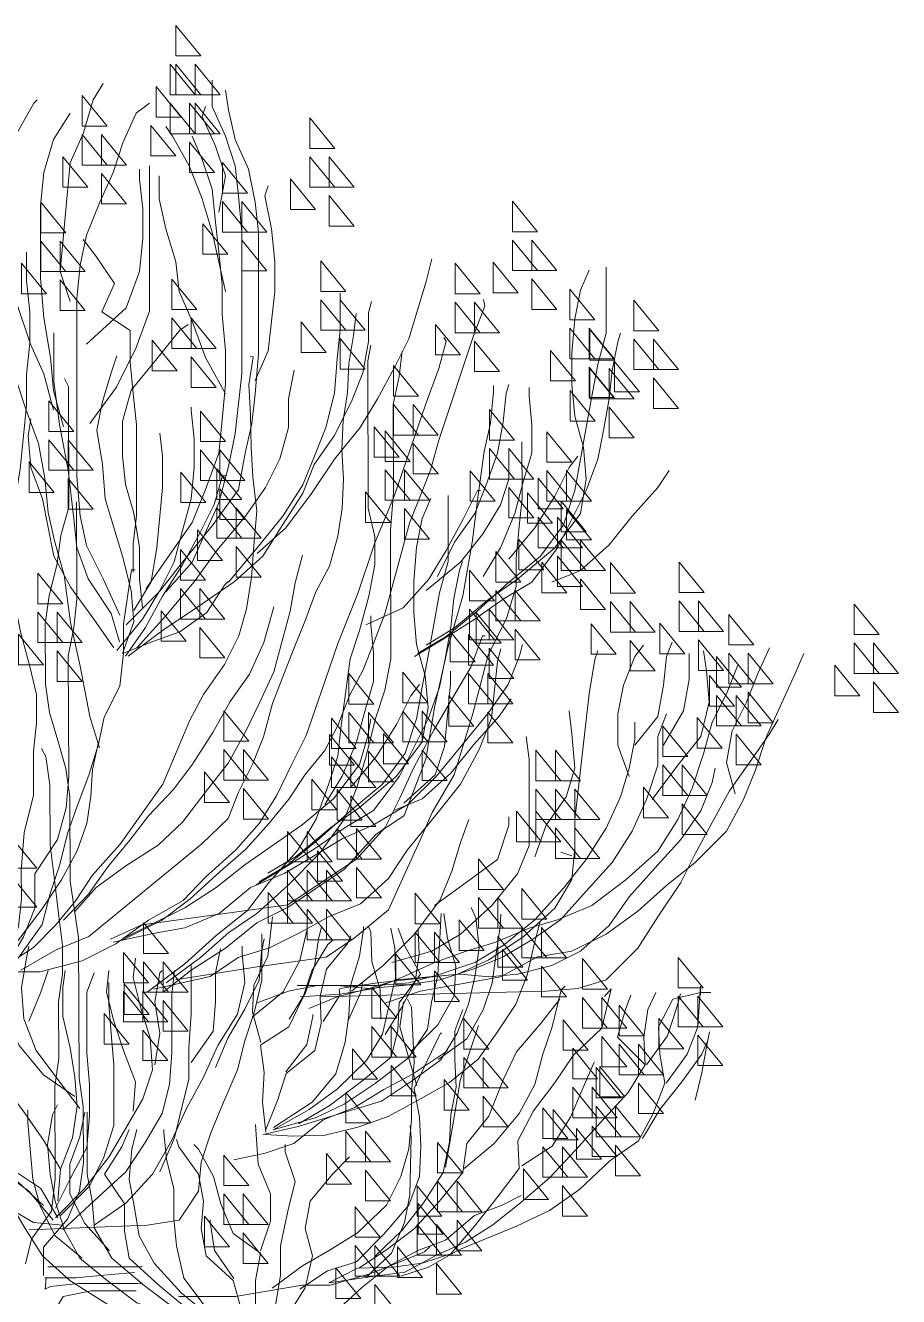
# Model space of a CAD drawing. Header units: metres. Extents: x -1891 to 2366, y 0 to 5314.
# Drawn here: x -68 to 2366, y 1772 to 5314 of the extents above; entities that cross this region are included whole.
import ezdxf

# ---------------------------------------------------------------- set-up
doc = ezdxf.new("R2010")
doc.units = ezdxf.units.M
doc.layers.add('G-IMPT', color=8, linetype='Continuous', lineweight=13)

# ---------------------------------------------------------------- blocks, each defined once
blk = doc.blocks.new('91 boom01_2D - boom1_dwg_boom 3-5053505-00_0 Basismaterialen')
at = {"layer": 'G-IMPT'}
for p, q in [((-1488.5, 3010.5), (-1519.1, 3000.3)), ((-51.3, 1791.6), (-54.2, 1823.6))]:
    blk.add_line(p, q, dxfattribs=at)
at = {"layer": 'G-IMPT', "flags": 128}
for points in [[(-415.3, 5313.9), (-415.3, 5228.7), (-485, 5228.7)], [(-469.5, 5120.4), (-539.1, 5120.4), (-469.5, 5205.5)], [(-415.3, 5120.4), (-485, 5120.4), (-415.3, 5205.5)], [(-399.8, 5205.5), (-399.8, 5120.4), (-469.5, 5120.4)], [(-361.1, 5058.5), (-430.8, 5058.5), (-361.1, 5143.6)], [(-154.4, 5118.2), (-154.4, 5033.1), (-224.1, 5033.1)], [(-469.5, 5097.2), (-469.5, 5012.1), (-539.1, 5012.1)], [(-454, 5012.1), (-523.7, 5012.1), (-454, 5097.2)], [(-399.8, 5012.1), (-469.5, 5012.1), (-399.8, 5097.2)], [(-789.1, 5056.3), (-789.1, 4971.2), (-858.8, 4971.2)], [(-345.6, 4950.2), (-415.3, 4950.2), (-345.6, 5035.3)], [(-208.6, 4924.8), (-278.3, 4924.8), (-208.6, 5009.9)], [(-154.4, 4924.8), (-224.1, 4924.8), (-154.4, 5009.9)], [(-454, 4988.9), (-454, 4903.8), (-523.7, 4903.8)], [(-843.3, 4862.9), (-913, 4862.9), (-843.3, 4948)], [(-789.1, 4862.9), (-858.8, 4862.9), (-789.1, 4948)], [(-545.3, 4931.6), (-545.3, 4846.5), (-615, 4846.5)], [(-100.3, 4862.9), (-169.9, 4862.9), (-100.3, 4948)], [(-208.6, 4901.6), (-208.6, 4816.5), (-278.3, 4816.5)], [(-735, 4801), (-804.6, 4801), (-735, 4886.1)], [(-1354.2, 4824.2), (-1354.2, 4739.1), (-1423.9, 4739.1)], [(-843.3, 4839.7), (-843.3, 4754.6), (-913, 4754.6)], [(-599.5, 4738.2), (-669.1, 4738.2), (-599.5, 4823.3)], [(-545.3, 4738.2), (-615, 4738.2), (-545.3, 4823.3)], [(-39, 4821.2), (-39, 4736.1), (-108.7, 4736.1)], [(-491.1, 4676.3), (-560.8, 4676.3), (-491.1, 4761.4)], [(-1408.4, 4630.8), (-1478, 4630.8), (-1408.4, 4715.9)], [(-1354.2, 4630.8), (-1423.9, 4630.8), (-1354.2, 4715.9)], [(-599.5, 4715), (-599.5, 4629.9), (-669.1, 4629.9)], [(-93.2, 4627.8), (-162.8, 4627.8), (-93.2, 4712.9)], [(-39, 4627.8), (-108.7, 4627.8), (-39, 4712.9)], [(-1300, 4568.9), (-1369.7, 4568.9), (-1300, 4654)], [(-1193.9, 4651.1), (-1193.9, 4565.9), (-1263.6, 4565.9)], [(-819.4, 4657.8), (-819.4, 4572.7), (-889.1, 4572.7)], [(15.2, 4565.9), (-54.5, 4565.9), (15.2, 4651)], [(-1408.4, 4607.6), (-1408.4, 4522.4), (-1478, 4522.4)], [(-404.1, 4606.9), (-404.1, 4521.8), (-473.8, 4521.8)], [(-1513.8, 4578.6), (-1513.8, 4493.4), (-1583.4, 4493.4)], [(-93.2, 4604.6), (-93.2, 4519.5), (-162.8, 4519.5)], [(-1692.8, 4548), (-1692.8, 4462.9), (-1762.4, 4462.9)], [(-1248.1, 4457.6), (-1317.8, 4457.6), (-1248.1, 4542.7)], [(-1193.9, 4457.6), (-1263.6, 4457.6), (-1193.9, 4542.7)], [(-873.6, 4464.4), (-943.3, 4464.4), (-873.6, 4549.5)], [(-819.4, 4464.4), (-889.1, 4464.4), (-819.4, 4549.5)], [(-458.3, 4413.5), (-527.9, 4413.5), (-458.3, 4498.6)], [(-404.1, 4413.5), (-473.8, 4413.5), (-404.1, 4498.6)], [(-1569.4, 4466.4), (-1569.4, 4381.3), (-1639, 4381.3)], [(-1568, 4385.1), (-1637.6, 4385.1), (-1568, 4470.2)], [(-1513.8, 4385.1), (-1583.4, 4385.1), (-1513.8, 4470.2)], [(-1139.8, 4395.7), (-1209.4, 4395.7), (-1139.8, 4480.8)], [(-765.2, 4402.5), (-834.9, 4402.5), (-765.2, 4487.6)], [(-1747, 4354.6), (-1816.6, 4354.6), (-1747, 4439.7)], [(-1692.8, 4354.6), (-1762.4, 4354.6), (-1692.8, 4439.7)], [(-1248.1, 4434.4), (-1248.1, 4349.3), (-1317.8, 4349.3)], [(-873.6, 4441.2), (-873.6, 4356.1), (-943.3, 4356.1)], [(-349.9, 4351.6), (-419.6, 4351.6), (-349.9, 4436.7)], [(-1459.6, 4323.2), (-1529.3, 4323.2), (-1459.6, 4408.3)], [(-1638.6, 4292.7), (-1708.3, 4292.7), (-1638.6, 4377.8)], [(-1623.6, 4273), (-1693.2, 4273), (-1623.6, 4358.1)], [(-1569.4, 4273), (-1639, 4273), (-1569.4, 4358.1)], [(-1568, 4361.9), (-1568, 4276.8), (-1637.6, 4276.8)], [(-1022.7, 4366), (-1022.7, 4280.8), (-1092.4, 4280.8)], [(-458.3, 4390.3), (-458.3, 4305.2), (-527.9, 4305.2)], [(-1747, 4331.4), (-1747, 4246.3), (-1816.6, 4246.3)], [(-1515.2, 4211.1), (-1584.9, 4211.1), (-1515.2, 4296.2)], [(-1076.9, 4172.5), (-1146.5, 4172.5), (-1076.9, 4257.6)], [(-1022.7, 4172.5), (-1092.4, 4172.5), (-1022.7, 4257.6)], [(-61, 4267.7), (-61, 4182.6), (-130.7, 4182.6)], [(-1623.6, 4249.8), (-1623.6, 4164.7), (-1693.2, 4164.7)], [(-1290.1, 4243.2), (-1290.1, 4158.1), (-1359.8, 4158.1)], [(-483.9, 4239.3), (-483.9, 4154.2), (-553.5, 4154.2)], [(-1450.2, 4181.8), (-1450.2, 4096.7), (-1519.9, 4096.7)], [(-998.7, 4184.2), (-998.7, 4099.1), (-1068.4, 4099.1)], [(-968.5, 4110.6), (-1038.2, 4110.6), (-968.5, 4195.7)], [(-1076.9, 4149.3), (-1076.9, 4064.2), (-1146.5, 4064.2)], [(-115.2, 4074.3), (-184.9, 4074.3), (-115.2, 4159.4)], [(-61, 4074.3), (-130.7, 4074.3), (-61, 4159.4)], [(-1290.1, 4049.7), (-1359.8, 4049.7), (-1290.1, 4134.9)], [(-538, 4045.9), (-607.7, 4045.9), (-538, 4131)], [(-483.9, 4045.9), (-553.5, 4045.9), (-483.9, 4131)], [(-1504.4, 3988.4), (-1574, 3988.4), (-1504.4, 4073.5)], [(-1450.2, 3988.4), (-1519.9, 3988.4), (-1450.2, 4073.5)], [(-1052.9, 3990.8), (-1122.6, 3990.8), (-1052.9, 4075.9)], [(-998.7, 3990.8), (-1068.4, 3990.8), (-998.7, 4075.9)], [(-529.7, 4078.3), (-529.7, 3993.2), (-599.3, 3993.2)], [(-6.8, 4012.4), (-76.5, 4012.4), (-6.8, 4097.5)], [(-1425.8, 4051.8), (-1425.8, 3966.7), (-1495.4, 3966.7)], [(-1236, 3987.9), (-1305.6, 3987.9), (-1236, 4073)], [(-429.7, 3984), (-499.3, 3984), (-429.7, 4069.1)], [(-115.2, 4051), (-115.2, 3965.9), (-184.9, 3965.9)], [(-1396, 3926.5), (-1465.7, 3926.5), (-1396, 4011.6)], [(-1344.3, 4026.5), (-1344.3, 3941.4), (-1414, 3941.4)], [(-944.6, 3928.9), (-1014.2, 3928.9), (-944.6, 4014)], [(-538, 4022.6), (-538, 3937.5), (-607.7, 3937.5)], [(-1489.6, 3988), (-1489.6, 3902.9), (-1559.3, 3902.9)], [(-1052.9, 3967.5), (-1052.9, 3882.4), (-1122.6, 3882.4)], [(-583.9, 3884.8), (-653.5, 3884.8), (-583.9, 3969.9)], [(-529.7, 3884.8), (-599.3, 3884.8), (-529.7, 3969.9)], [(-1504.4, 3965.2), (-1504.4, 3880.1), (-1574, 3880.1)], [(-1479.9, 3858.4), (-1549.6, 3858.4), (-1479.9, 3943.5)], [(-1425.8, 3858.4), (-1495.4, 3858.4), (-1425.8, 3943.5)], [(-475.5, 3822.9), (-545.2, 3822.9), (-475.5, 3908)], [(-1543.8, 3794.6), (-1613.4, 3794.6), (-1543.8, 3879.7)], [(-1489.6, 3794.6), (-1559.3, 3794.6), (-1489.6, 3879.7)], [(-1371.6, 3796.5), (-1441.2, 3796.5), (-1371.6, 3881.6)], [(-583.9, 3861.6), (-583.9, 3776.5), (-653.5, 3776.5)], [(-1479.9, 3835.2), (-1479.9, 3750.1), (-1549.6, 3750.1)], [(-1307.3, 3848), (-1307.3, 3762.8), (-1376.9, 3762.8)], [(-428.5, 3853.1), (-428.5, 3768), (-498.2, 3768)], [(-1818.6, 3818.3), (-1818.6, 3733.2), (-1888.3, 3733.2)], [(-1627.5, 3816.8), (-1627.5, 3731.7), (-1697.2, 3731.7)], [(-1435.4, 3732.7), (-1505.1, 3732.7), (-1435.4, 3817.8)], [(-1234.4, 3795.5), (-1234.4, 3710.4), (-1304, 3710.4)], [(-1543.8, 3771.4), (-1543.8, 3686.3), (-1613.4, 3686.3)], [(-30.6, 3787.4), (-30.6, 3702.3), (-100.3, 3702.3)], [(-1361.4, 3654.5), (-1431.1, 3654.5), (-1361.4, 3739.6)], [(-1307.3, 3654.5), (-1376.9, 3654.5), (-1307.3, 3739.6)], [(-482.7, 3659.7), (-552.4, 3659.7), (-482.7, 3744.8)], [(-428.5, 3659.7), (-498.2, 3659.7), (-428.5, 3744.8)], [(-2306.6, 3701.3), (-2306.6, 3616.2), (-2376.3, 3616.2)], [(-1872.8, 3624.9), (-1942.5, 3624.9), (-1872.8, 3710)], [(-1818.6, 3624.9), (-1888.3, 3624.9), (-1818.6, 3710)], [(-1681.7, 3623.4), (-1751.4, 3623.4), (-1681.7, 3708.5)], [(-1627.5, 3623.4), (-1697.2, 3623.4), (-1627.5, 3708.5)], [(-1288.6, 3602.1), (-1358.2, 3602.1), (-1288.6, 3687.2)], [(-1234.4, 3602.1), (-1304, 3602.1), (-1234.4, 3687.2)], [(-1957.3, 3672.5), (-1957.3, 3587.4), (-2027, 3587.4)], [(-1253.1, 3592.6), (-1322.7, 3592.6), (-1253.1, 3677.7)], [(-374.3, 3597.8), (-444, 3597.8), (-374.3, 3682.9)], [(-84.8, 3594), (-154.4, 3594), (-84.8, 3679.1)], [(-30.6, 3594), (-100.3, 3594), (-30.6, 3679.1)], [(-1764.4, 3563), (-1834.1, 3563), (-1764.4, 3648.1)], [(-1573.3, 3561.5), (-1643, 3561.5), (-1573.3, 3646.6)], [(-1361.4, 3631.3), (-1361.4, 3546.2), (-1431.1, 3546.2)], [(-1231, 3616.6), (-1231, 3531.5), (-1300.7, 3531.5)], [(-1180.2, 3540.2), (-1249.9, 3540.2), (-1180.2, 3625.3)], [(-482.7, 3636.5), (-482.7, 3551.4), (-552.4, 3551.4)], [(23.6, 3532.1), (-46.1, 3532.1), (23.6, 3617.2)], [(-2360.8, 3507.8), (-2430.5, 3507.8), (-2360.8, 3593)], [(-2306.6, 3507.8), (-2376.3, 3507.8), (-2306.6, 3593)], [(-1872.8, 3601.7), (-1872.8, 3516.6), (-1942.5, 3516.6)], [(-1681.7, 3600.1), (-1681.7, 3515), (-1751.4, 3515)], [(-1288.6, 3578.9), (-1288.6, 3493.8), (-1358.2, 3493.8)], [(-2011.5, 3479.1), (-2081.2, 3479.1), (-2011.5, 3564.2)], [(-1957.3, 3479.1), (-2027, 3479.1), (-1957.3, 3564.2)], [(-1923.2, 3555.2), (-1923.2, 3470.1), (-1992.8, 3470.1)], [(-84.8, 3570.8), (-84.8, 3485.6), (-154.4, 3485.6)], [(-2252.4, 3445.9), (-2322.1, 3445.9), (-2252.4, 3531.1)], [(-1285.2, 3423.2), (-1354.9, 3423.2), (-1285.2, 3508.3)], [(-1231, 3423.2), (-1300.7, 3423.2), (-1231, 3508.3)], [(-1048.4, 3511.3), (-1048.4, 3426.2), (-1118.1, 3426.2)], [(-898.2, 3508.1), (-898.2, 3422.9), (-967.8, 3422.9)], [(-2360.8, 3484.6), (-2360.8, 3399.5), (-2430.5, 3399.5)], [(-1903.1, 3417.2), (-1972.8, 3417.2), (-1903.1, 3502.3)], [(-2011.5, 3455.8), (-2011.5, 3370.7), (-2081.2, 3370.7)], [(-1977.4, 3361.7), (-2047, 3361.7), (-1977.4, 3446.9)], [(-1923.2, 3361.7), (-1992.8, 3361.7), (-1923.2, 3446.9)], [(-1176.8, 3361.3), (-1246.5, 3361.3), (-1176.8, 3446.4)], [(-1102.6, 3317.9), (-1172.3, 3317.9), (-1102.6, 3403)], [(-1048.4, 3317.9), (-1118.1, 3317.9), (-1048.4, 3403)], [(-549.7, 3404.2), (-549.7, 3319), (-619.4, 3319)], [(-1869, 3299.8), (-1938.7, 3299.8), (-1869, 3385)], [(-1285.2, 3400), (-1285.2, 3314.9), (-1354.9, 3314.9)], [(-952.4, 3314.6), (-1022, 3314.6), (-952.4, 3399.7)], [(-898.2, 3314.6), (-967.8, 3314.6), (-898.2, 3399.7)], [(-849, 3383.7), (-849, 3298.6), (-918.6, 3298.6)], [(-1977.4, 3338.5), (-1977.4, 3253.4), (-2047, 3253.4)], [(-1773.3, 3361.5), (-1773.3, 3276.4), (-1842.9, 3276.4)], [(-994.2, 3256), (-1063.9, 3256), (-994.2, 3341.1)], [(-844, 3252.7), (-913.7, 3252.7), (-844, 3337.8)], [(-1473.6, 3294.3), (-1473.6, 3209.2), (-1543.3, 3209.2)], [(-1419.5, 3294.3), (-1419.5, 3209.2), (-1489.1, 3209.2)], [(-1102.6, 3294.7), (-1102.6, 3209.6), (-1172.3, 3209.6)], [(-603.9, 3210.7), (-673.6, 3210.7), (-603.9, 3295.8)], [(-549.7, 3210.7), (-619.4, 3210.7), (-549.7, 3295.8)], [(-952.4, 3291.4), (-952.4, 3206.3), (-1022, 3206.3)], [(-849, 3190.3), (-918.6, 3190.3), (-849, 3275.4)], [(-1827.4, 3168), (-1897.1, 3168), (-1827.4, 3253.2)], [(-1773.3, 3168), (-1842.9, 3168), (-1773.3, 3253.2)], [(-495.5, 3148.8), (-565.2, 3148.8), (-495.5, 3233.9)], [(-1719.1, 3106.1), (-1788.7, 3106.1), (-1719.1, 3191.3)], [(-794.8, 3128.4), (-864.4, 3128.4), (-794.8, 3213.5)], [(-1527.8, 3100.9), (-1597.5, 3100.9), (-1527.8, 3186)], [(-1473.6, 3100.9), (-1473.6, 3186), (-1543.3, 3100.9), (-1473.6, 3100.9), (-1543.3, 3100.9), (-1473.6, 3186)], [(-1419.5, 3100.9), (-1489.1, 3100.9), (-1419.5, 3186)], [(-903.1, 3167.1), (-903.1, 3082), (-972.8, 3082)], [(-864.9, 3184.4), (-864.9, 3099.3), (-934.6, 3099.3)], [(-603.9, 3187.5), (-603.9, 3102.4), (-673.6, 3102.4)], [(-1827.4, 3144.8), (-1827.4, 3059.7), (-1897.1, 3059.7)], [(-1419.5, 3039), (-1489.1, 3039), (-1419.5, 3124.1)], [(-1365.3, 3039), (-1434.9, 3039), (-1365.3, 3124.1)], [(-1527.8, 3077.7), (-1527.8, 2992.6), (-1597.5, 2992.6)], [(-1473.6, 3077.7), (-1473.6, 2992.6), (-1543.3, 2992.6)], [(-919.1, 2991), (-988.8, 2991), (-919.1, 3076.1)], [(-864.9, 2991), (-934.6, 2991), (-864.9, 3076.1)], [(-781.4, 3067.8), (-781.4, 2982.7), (-851.1, 2982.7)], [(-727.2, 3067.8), (-727.2, 2982.7), (-796.9, 2982.7)], [(41.6, 2965.2), (-28.1, 2965.2), (41.6, 3050.3)], [(-810.7, 2929.1), (-880.4, 2929.1), (-810.7, 3014.2)], [(-1259.4, 2991.6), (-1259.4, 2906.5), (-1329.1, 2906.5)], [(-919.1, 2967.8), (-919.1, 2882.6), (-988.8, 2882.6)], [(-835.6, 2874.4), (-905.3, 2874.4), (-835.6, 2959.5)], [(-781.4, 2874.4), (-851.1, 2874.4), (-781.4, 2959.5), (-781.4, 2874.4), (-851.1, 2874.4), (-781.4, 2959.5)], [(-727.2, 2874.4), (-796.9, 2874.4), (-727.2, 2959.5)], [(41.6, 2942), (41.6, 2856.9), (-28.1, 2856.9)], [(-1380.4, 2908.6), (-1380.4, 2823.5), (-1450.1, 2823.5)], [(-1313.6, 2798.2), (-1383.3, 2798.2), (-1313.6, 2883.3)], [(-1259.4, 2798.2), (-1329.1, 2798.2), (-1259.4, 2883.3)], [(-1082.7, 2895.7), (-1082.7, 2810.5), (-1152.4, 2810.5)], [(-727.2, 2812.5), (-796.9, 2812.5), (-727.2, 2897.6)], [(-673, 2812.5), (-742.7, 2812.5), (-673, 2897.6)], [(-835.6, 2851.2), (-835.6, 2766.1), (-905.3, 2766.1)], [(-781.4, 2851.2), (-781.4, 2766.1), (-851.1, 2766.1)], [(-1434.6, 2715.2), (-1504.3, 2715.2), (-1434.6, 2800.3)], [(-1380.4, 2715.2), (-1450.1, 2715.2), (-1380.4, 2800.3)], [(-1205.3, 2736.3), (-1274.9, 2736.3), (-1205.3, 2821.4)], [(-325.6, 2813.1), (-325.6, 2727.9), (-395.2, 2727.9)], [(-1313.6, 2774.9), (-1313.6, 2689.8), (-1383.3, 2689.8)], [(-1136.9, 2702.2), (-1206.6, 2702.2), (-1136.9, 2787.3)], [(-1082.7, 2702.2), (-1152.4, 2702.2), (-1082.7, 2787.3)], [(-1326.2, 2653.3), (-1395.9, 2653.3), (-1326.2, 2738.4)], [(-269.7, 2730.9), (-269.7, 2645.8), (-339.4, 2645.8)], [(-1816.3, 2717), (-1816.3, 2631.9), (-1886, 2631.9)], [(-1549.1, 2713.4), (-1549.1, 2628.3), (-1618.8, 2628.3)], [(-1028.5, 2640.3), (-1098.2, 2640.3), (-1028.5, 2725.4)], [(-325.6, 2619.6), (-395.2, 2619.6), (-325.6, 2704.7)], [(-1434.6, 2692), (-1434.6, 2606.9), (-1504.3, 2606.9)], [(-1136.9, 2679), (-1136.9, 2593.9), (-1206.6, 2593.9)], [(-962, 2632.6), (-962, 2547.5), (-1031.7, 2547.5)], [(-323.9, 2537.4), (-393.6, 2537.4), (-323.9, 2622.5)], [(-271.4, 2557.7), (-341, 2557.7), (-271.4, 2642.8)], [(-269.7, 2537.4), (-339.4, 2537.4), (-269.7, 2622.5)], [(-1870.5, 2523.6), (-1940.2, 2523.6), (-1870.5, 2608.7)], [(-1816.3, 2523.6), (-1886, 2523.6), (-1816.3, 2608.7)], [(-1603.3, 2519.9), (-1673, 2519.9), (-1603.3, 2605)], [(-1549.1, 2519.9), (-1618.8, 2519.9), (-1549.1, 2605)], [(-379.7, 2596.4), (-379.7, 2511.3), (-449.4, 2511.3)], [(-1651.5, 2583.3), (-1651.5, 2498.2), (-1721.2, 2498.2)], [(-215.6, 2475.5), (-285.2, 2475.5), (-215.6, 2560.6)], [(-1762.2, 2461.7), (-1831.8, 2461.7), (-1762.2, 2546.8)], [(-1494.9, 2458), (-1564.6, 2458), (-1494.9, 2543.1)], [(-1218.1, 2546.4), (-1218.1, 2461.3), (-1287.8, 2461.3)], [(-1016.2, 2439.2), (-1085.9, 2439.2), (-1016.2, 2524.3)], [(-962, 2439.2), (-1031.7, 2439.2), (-962, 2524.3)], [(-1870.5, 2500.4), (-1870.5, 2415.3), (-1940.2, 2415.3)], [(-1603.3, 2496.7), (-1603.3, 2411.6), (-1673, 2411.6)], [(-323.9, 2514.2), (-323.9, 2429.1), (-393.6, 2429.1)], [(-1705.7, 2389.9), (-1775.3, 2389.9), (-1705.7, 2475)], [(-1651.5, 2389.9), (-1721.2, 2389.9), (-1651.5, 2475)], [(-1521.9, 2463.5), (-1521.9, 2378.3), (-1591.5, 2378.3)], [(-907.9, 2377.3), (-977.5, 2377.3), (-907.9, 2462.4)], [(-1597.3, 2328), (-1667, 2328), (-1597.3, 2413.1)], [(-1587.1, 2410.2), (-1587.1, 2325.1), (-1656.8, 2325.1)], [(-1272.3, 2353), (-1341.9, 2353), (-1272.3, 2438.1)], [(-1218.1, 2353), (-1287.8, 2353), (-1218.1, 2438.1)], [(-1016.2, 2416), (-1016.2, 2330.9), (-1085.9, 2330.9)], [(-1163.9, 2291.1), (-1233.6, 2291.1), (-1163.9, 2376.2)], [(-1705.7, 2366.7), (-1705.7, 2281.6), (-1775.3, 2281.6)], [(-1576, 2270), (-1645.7, 2270), (-1576, 2355.1)], [(-1521.9, 2270), (-1591.5, 2270), (-1521.9, 2355.1)], [(-889.8, 2340.5), (-889.8, 2255.4), (-959.4, 2255.4)], [(-1272.3, 2329.8), (-1272.3, 2244.7), (-1341.9, 2244.7)], [(-1641.3, 2216.8), (-1710.9, 2216.8), (-1641.3, 2301.9)], [(-1587.1, 2216.8), (-1656.8, 2216.8), (-1587.1, 2301.9)], [(-1467.7, 2208.1), (-1537.3, 2208.1), (-1467.7, 2293.2)], [(-1438.9, 2297.6), (-1438.9, 2212.5), (-1508.6, 2212.5)], [(-1576, 2246.8), (-1576, 2161.7), (-1645.7, 2161.7)], [(-1532.9, 2154.9), (-1602.6, 2154.9), (-1532.9, 2240)], [(-944, 2147.1), (-1013.6, 2147.1), (-944, 2232.2)], [(-889.8, 2147.1), (-959.4, 2147.1), (-889.8, 2232.2)], [(-1145.2, 2201.3), (-1145.2, 2116.1), (-1214.9, 2116.1)], [(-1641.3, 2193.6), (-1641.3, 2108.5), (-1710.9, 2108.5)], [(-1493.1, 2104.2), (-1562.8, 2104.2), (-1493.1, 2189.3)], [(-1438.9, 2104.2), (-1508.6, 2104.2), (-1438.9, 2189.3)], [(-835.6, 2085.2), (-905.3, 2085.2), (-835.6, 2170.3)], [(-549.4, 2166), (-549.4, 2080.9), (-619.1, 2080.9)], [(-1384.8, 2042.3), (-1454.4, 2042.3), (-1384.8, 2127.4)], [(-1199.4, 2007.8), (-1269, 2007.8), (-1199.4, 2092.9)], [(-1145.2, 2007.8), (-1214.9, 2007.8), (-1145.2, 2092.9)], [(-944, 2123.9), (-944, 2038.8), (-1013.6, 2038.8)], [(-1493.1, 2081), (-1493.1, 1995.9), (-1562.8, 1995.9)], [(-1087.9, 2080.4), (-1087.9, 1995.3), (-1157.5, 1995.3)], [(-603.6, 1972.6), (-673.3, 1972.6), (-603.6, 2057.7)], [(-549.4, 1972.6), (-619.1, 1972.6), (-549.4, 2057.7)], [(-1091, 1945.9), (-1160.7, 1945.9), (-1091, 2031)], [(-915.8, 2021.9), (-915.8, 1936.8), (-985.5, 1936.8)], [(-1199.4, 1984.6), (-1199.4, 1899.5), (-1269, 1899.5)], [(-495.2, 1910.7), (-564.9, 1910.7), (-495.2, 1995.8)], [(-1142.1, 1887), (-1211.7, 1887), (-1142.1, 1972.1)], [(-1087.9, 1887), (-1157.5, 1887), (-1087.9, 1972.1)], [(-603.6, 1949.4), (-603.6, 1864.3), (-673.3, 1864.3)], [(-970, 1828.5), (-1039.7, 1828.5), (-970, 1913.6)], [(-915.8, 1828.5), (-985.5, 1828.5), (-915.8, 1913.6)], [(-1033.7, 1825.1), (-1103.4, 1825.1), (-1033.7, 1910.2)], [(-1142.1, 1863.8), (-1142.1, 1778.7), (-1211.7, 1778.7)], [(-861.6, 1766.6), (-931.3, 1766.6), (-861.6, 1851.7)], [(-970, 1805.3), (-970, 1720.2), (-1039.7, 1720.2)]]:
    blk.add_lwpolyline(points, close=True, dxfattribs=at)
for points in [[(-387.8, 3735.3), (-461.4, 3818.2), (-498.2, 3901), (-535, 3983.8), (-562.7, 4085), (-581.1, 4177), (-599.5, 4342.6), (-599.5, 4738.2), (-590.3, 4839.4), (-581.1, 4922.2), (-553.5, 5005), (-516.6, 5087.8), (-516.6, 5161.4)], [(-120.8, 4545), (-93.2, 4627.8), (-102.4, 4729), (-111.6, 4830.2), (-120.8, 4931.4), (-157.6, 5014.2), (-185.2, 5106.2), (-212.8, 5152.2)], [(-277.3, 3643.3), (-369.3, 3735.3), (-433.8, 3818.2), (-516.6, 3919.4), (-590.3, 4020.6), (-608.7, 4121.8), (-627.1, 4204.6), (-636.3, 4287.4), (-645.5, 4397.8), (-645.5, 4738.2), (-636.3, 4821), (-617.9, 4913), (-581.1, 4995.8), (-562.7, 5078.6), (-553.5, 5133.8)], [(-74.8, 4241.4), (-47.1, 4342.6), (-10.3, 4425.4), (26.5, 4535.8), (54.1, 4637), (63.3, 4738.2), (63.3, 4922.2), (26.5, 5014.2), (-19.5, 5097), (-28.7, 5106.2)], [(-535, 4793.4), (-553.5, 4894.6), (-525.8, 4977.4), (-489, 5060.2), (-498.2, 5087.8)], [(-258.9, 3670.9), (-212.8, 3772.1), (-166.8, 3864.2), (-148.4, 3947), (-139.2, 4057.4), (-139.2, 4554.2), (-148.4, 4646.2), (-166.8, 4729), (-203.6, 4821), (-240.5, 4903.8), (-268.1, 4986.6), (-304.9, 5069.4), (-341.7, 5097)], [(-102.4, 4195.4), (-74.8, 4296.6), (-65.6, 4388.6), (-47.1, 4499), (-37.9, 4609.4), (-37.9, 4811.8), (-47.1, 4903.8), (-74.8, 4995.8), (-120.8, 5069.4)], [(-553.5, 4572.6), (-516.6, 4738.2), (-489, 4830.2), (-452.2, 4922.2), (-406.2, 5005), (-387.8, 5032.6)], [(-332.5, 3744.5), (-397, 3836.6), (-461.4, 3928.6), (-498.2, 4020.6), (-535, 4121.8), (-544.3, 4213.8), (-553.5, 4315), (-553.5, 4407), (-544.3, 4508.2), (-544.3, 4591), (-535, 4683), (-525.8, 4765.8), (-516.6, 4857.8), (-489, 4940.6), (-461.4, 5005)], [(-553.5, 4287.4), (-498.2, 4388.6), (-461.4, 4489.8), (-424.6, 4572.6), (-415.4, 4655.4), (-387.8, 4747.4), (-369.3, 4830.2), (-369.3, 4894.6)], [(-176, 4204.6), (-249.7, 4305.8), (-304.9, 4416.2), (-341.7, 4517.4), (-341.7, 4922.2)], [(-166.8, 4425.4), (-277.3, 4526.6), (-314.1, 4627.8), (-323.3, 4719.8), (-323.3, 4802.6), (-314.1, 4885.4), (-314.1, 4913)], [(-636.3, 4324.2), (-673.1, 4407), (-682.3, 4489.8), (-691.5, 4572.6), (-691.5, 4655.4), (-682.3, 4747.4), (-663.9, 4839.4), (-673.1, 4867)], [(-296.8, 3790), (-296.8, 3868.7), (-305.5, 3947.4), (-305.5, 4200.9), (-296.8, 4288.4), (-288, 4375.8), (-288, 4463.3), (-209.3, 4515.7), (-244.3, 4594.4), (-191.8, 4673.1), (-156.8, 4716.9)], [(53.2, 3877.4), (35.7, 3973.6), (18.2, 4078.5), (0.7, 4253.4), (0.7, 4340.9), (-8, 4428.3), (-8, 4515.7), (0.7, 4603.2), (0.7, 4681.9)], [(-642.2, 3842.4), (-722, 3914.2), (-793.8, 4009.9), (-857.7, 4105.6), (-929.5, 4193.3), (-977.3, 4273), (-1025.2, 4360.7), (-1065.1, 4440.5), (-1089, 4520.2), (-1113, 4599.9), (-1128.9, 4663.7)], [(-1089, 3563.4), (-1168.8, 3611.2), (-1256.6, 3683), (-1344.3, 3762.7), (-1432.1, 3834.5), (-1495.9, 3922.2), (-1527.8, 4017.9), (-1543.8, 4105.6), (-1559.7, 4193.3), (-1575.7, 4281), (-1591.6, 4368.7), (-1615.6, 4456.4), (-1615.6, 4639.8)], [(-1113, 3587.3), (-1192.7, 3635.1), (-1288.5, 3714.9), (-1368.3, 3770.7), (-1472, 3858.4), (-1543.8, 3954.1), (-1559.7, 4049.7), (-1551.8, 4137.5), (-1527.8, 4225.2), (-1519.8, 4312.9), (-1519.8, 4400.6), (-1527.8, 4496.3), (-1543.8, 4576), (-1567.7, 4631.8)], [(-202.2, 3301), (-175.6, 3388.4), (-148.9, 3528.2), (-122.1, 3650.5), (-104.2, 3781.6), (-77.5, 3877.7), (-59.8, 3956.3), (-50.6, 4052.5), (-32.8, 4148.6), (2.6, 4244.6), (29.1, 4323.2), (46.9, 4401.9), (55.9, 4480.5), (56.3, 4568), (65.2, 4611.7)], [(-269.9, 2766.7), (-375.1, 2819.6), (-454.9, 2879.4), (-539.3, 2956), (-610.6, 3018.2), (-675.8, 3091), (-730.3, 3157.7), (-776.3, 3226.7), (-830.8, 3293.5), (-868.4, 3364.8), (-899.9, 3446.8), (-937.4, 3518.2), (-966.6, 3591.8), (-998.1, 3673.8), (-1067.1, 3926.9), (-1125.4, 4074.2), (-1148.4, 4158.5), (-1248.1, 4457.6), (-1277.3, 4531.2), (-1273.4, 4550.4)], [(-282.7, 3556), (-378.5, 3627.7), (-474.2, 3691.5), (-577.9, 3763.3), (-657.7, 3835), (-713.5, 3922.8), (-769.4, 4010.5), (-801.3, 4090.2), (-857.2, 4169.9), (-905, 4265.6), (-936.9, 4345.4), (-952.9, 4433.1), (-952.9, 4512.8), (-960.9, 4544.7)], [(-562.5, 3762.7), (-642.2, 3858.4), (-714, 3946.1), (-769.9, 4033.8), (-801.8, 4113.5), (-833.7, 4193.3), (-857.7, 4289), (-865.6, 4384.6), (-873.6, 4464.4), (-873.6, 4568)], [(16.3, 2681.6), (-80.4, 2736.8), (-172.5, 2775.1), (-487.8, 3033.5), (-561.5, 3104.1), (-590.6, 3177.7), (-630.5, 3257.4), (-659.7, 3331.1), (-685, 3423.9), (-716.5, 3505.9), (-745.6, 3579.5), (-774.8, 3653.2), (-806.2, 3735.2), (-843.8, 3806.6), (-866.8, 3890.9), (-879.1, 3969.1), (-882.9, 4049.7), (-878.3, 4132.5), (-882.1, 4213), (-894.4, 4291.3), (-898.2, 4371.8), (-910.5, 4450), (-918.2, 4511.4)], [(-322.6, 3691.5), (-314.6, 3771.3), (-314.6, 3859), (-298.7, 3954.6), (-274.7, 4034.4), (-266.8, 4114.1), (-266.8, 4209.8), (-290.7, 4297.5), (-362.5, 4385.2), (-426.3, 4465), (-450.3, 4480.9)], [(-1081, 3555.4), (-1160.8, 3603.2), (-1248.6, 3659), (-1328.4, 3714.9), (-1408.1, 3762.7), (-1479.9, 3858.4), (-1519.8, 3938.1), (-1559.7, 4017.9), (-1591.6, 4105.6), (-1607.6, 4185.3), (-1623.6, 4273), (-1631.5, 4352.7), (-1647.5, 4432.5), (-1655.5, 4456.4)], [(63.1, 2676.2), (-36.7, 2676.2), (-154.1, 2707.6), (-248.5, 2754.4), (-339, 2820.3), (-435.7, 2875.5), (-498.6, 2940), (-583, 3016.6), (-648.2, 3089.5), (-696.5, 3166.9), (-738.7, 3255.1), (-778.6, 3334.9), (-821.6, 3459.1), (-866.8, 3591.8), (-922.8, 3730.6), (-970.4, 3871.7), (-1024.1, 4002.1), (-1069.4, 4134.8), (-1112.3, 4259), (-1148.4, 4357.9), (-1169.1, 4433.9), (-1163, 4444.6)], [(-258.8, 3595.8), (-234.9, 3675.6), (-171, 3771.3), (-139.1, 3859), (-131.1, 3938.7), (-115.2, 4074.3), (-91.3, 4201.8), (-75.3, 4321.4), (-75.3, 4457)], [(75.5, 2696.6), (23.4, 2801.7), (15, 2880.5), (15.3, 2959.2), (6.9, 3064.1), (-19, 3169.2), (-18.5, 3291.6), (-27, 3370.3), (-26.7, 3449), (-8.9, 3527.7), (17.7, 3623.7), (35.6, 3711.1), (44.7, 3816), (45.1, 3912.2), (54.2, 4008.4), (72, 4104.5), (89.8, 4183.1), (107.6, 4261.7), (125.4, 4340.4), (125.9, 4462.8)], [(-388.4, 2645.9), (-484.4, 2716.2), (-562.8, 2786.4), (-641.4, 2839.2), (-728.6, 2918.2), (-815.8, 3006), (-885.4, 3102.5), (-920.1, 3190), (-946, 3277.6), (-971.8, 3382.6), (-997.8, 3461.4), (-1015, 3548.9), (-1013.6, 3907.4), (-1022, 4012.4), (-1021.1, 4257.2), (-1038.3, 4336), (-1046.8, 4406)], [(-336, 2619.5), (-440.7, 2698.5), (-527.9, 2777.6), (-615.1, 2847.9), (-676.1, 2926.8), (-754.5, 3014.5), (-806.7, 3102.2), (-841.3, 3198.5), (-867.2, 3277.3), (-875.7, 3356), (-901.2, 3548.5), (-927.2, 3627.3), (-953.1, 3723.6), (-970.2, 3811.1), (-969.9, 3889.8), (-952.1, 3968.4), (-950.6, 4379.4), (-959.2, 4423.1)], [(69.2, 2687), (-19, 2744.5), (-81.9, 2808.9), (-136.4, 2875.6), (-182.4, 2944.6), (-260.7, 3032), (-319.8, 3115.6), (-378.9, 3199.2), (-454.8, 3377.9), (-492.4, 3449.2), (-551.5, 3532.8), (-591.4, 3612.6), (-612.1, 3688.5), (-626.6, 3775.1), (-632.8, 3864.1), (-641.2, 3961.5), (-630.5, 4055.1), (-625.8, 4137.9), (-623.5, 4229.2), (-618.9, 4312), (-631.2, 4390.2), (-622.7, 4392.5)], [(-266.8, 3563.9), (-298.7, 3651.7), (-290.7, 3739.4), (-266.8, 3835), (-242.8, 3914.8), (-218.9, 3994.5), (-210.9, 4090.2), (-195, 4185.9), (-210.9, 4265.6), (-234.9, 4345.4), (-250.8, 4393.2)], [(-306.7, 3579.9), (-386.4, 3667.6), (-466.2, 3763.3), (-530, 3851), (-609.8, 3946.7), (-665.7, 4026.4), (-705.6, 4106.1), (-729.5, 4193.9), (-729.5, 4273.6), (-745.5, 4353.3)], [(-46.8, 1830.6), (-46.5, 1909), (-113.5, 1987.7), (-146.9, 2066.3), (-157.8, 2144.8), (-157.2, 2301.7), (-145.7, 2380.1), (-144.2, 2772.3), (-121.2, 2929.1), (-120.3, 3164.4), (-108.8, 3242.8), (-86.1, 3321.1), (-63.4, 3399.5), (-51.9, 3477.9), (-51.2, 3646), (-62.2, 3724.5), (-84.2, 3814.2), (-95.2, 3892.7), (-117.3, 3971.2), (-116, 4307.4), (-104.7, 4329.7)], [(-1272.5, 3778.6), (-1320.4, 3858.4), (-1360.3, 3954.1), (-1384.2, 4041.8), (-1408.1, 4121.5), (-1408.1, 4201.2), (-1400.2, 4281), (-1400.2, 4304.9)], [(-1144.9, 3778.6), (-1192.7, 3874.3), (-1248.6, 3954.1), (-1280.5, 4033.8), (-1312.4, 4121.5), (-1328.4, 4209.2), (-1336.3, 4289), (-1344.3, 4312.9)], [(-379.7, 2619.6), (-379.7, 2704.7), (-449.4, 2619.6), (-379.7, 2619.6), (-458.2, 2681.1), (-554.3, 2742.7), (-641.5, 2813), (-728.8, 2857), (-885.9, 2962.5), (-973.1, 3059.1), (-1051.6, 3111.8), (-1112.3, 3269.4), (-1137.9, 3418.2), (-1172.4, 3575.7), (-1215.5, 3724.5), (-1241.2, 3873.3), (-1258.2, 4004.5), (-1275.3, 4127), (-1292.5, 4205.8), (-1300.9, 4293.2), (-1300.8, 4310.7)], [(-250.8, 3571.9), (-322.6, 3659.6), (-370.5, 3739.4), (-410.4, 3819.1), (-434.3, 3906.8), (-458.2, 3994.5), (-466.2, 4082.2), (-466.2, 4162), (-458.2, 4241.7), (-458.2, 4249.7)], [(-242.8, 3579.9), (-187, 3659.6), (-123.2, 3747.3), (-75.3, 3835), (-59.3, 3914.8), (-43.4, 3994.5), (-11.5, 4082.2), (-3.5, 4169.9), (-11.5, 4217.8)], [(-414.6, 2654.7), (-642, 2690.6), (-834.3, 2717.5), (-912.9, 2770.3), (-1008.8, 2849.3), (-1052.2, 2945.7), (-1095.6, 3042), (-1130.3, 3120.9), (-1191.2, 3226), (-1243, 3392.4), (-1286.2, 3558.7), (-1338.3, 3663.8), (-1364.2, 3751.3), (-1363.9, 3830), (-1372.3, 3917.5), (-1380.8, 3996.2), (-1380.2, 4153.6)], [(-298.7, 3683.5), (-346.6, 3763.3), (-362.5, 3859), (-370.5, 3946.7), (-378.5, 4026.4), (-378.5, 4114.1), (-370.5, 4177.9)], [(-1344.3, 3826.5), (-1416.1, 3914.2), (-1472, 4001.9), (-1511.9, 4081.6), (-1535.8, 4113.5)], [(-1113, 3738.8), (-1208.7, 3818.5), (-1272.5, 3898.3), (-1320.4, 3978), (-1344.3, 4049.7), (-1414, 4049.7), (-1344.3, 4134.9), (-1344.3, 4049.7)], [(-1464, 3762.7), (-1543.8, 3794.6), (-1623.6, 3866.4), (-1687.4, 3946.1), (-1759.2, 4025.8), (-1791.1, 4073.7)], [(-274.7, 3556), (-330.6, 3635.7), (-378.5, 3723.4), (-434.3, 3811.1), (-482.2, 3898.8), (-522.1, 3978.6), (-546, 4058.3), (-554, 4058.3)], [(-945.4, 3643.1), (-1049.1, 3690.9), (-1120.9, 3770.7), (-1168.8, 3850.4), (-1216.7, 3938.1), (-1256.6, 4017.9), (-1264.5, 4017.9)], [(-647.8, 2927.2), (-727.6, 2975), (-815.4, 3046.8), (-903.1, 3126.5), (-990.9, 3198.3), (-1054.7, 3286), (-1086.6, 3381.7), (-1102.6, 3469.4), (-1118.6, 3557.1), (-1134.5, 3644.8), (-1150.5, 3732.5), (-1174.4, 3820.2), (-1174.4, 4003.6)], [(-671.8, 2951.1), (-751.6, 2998.9), (-847.3, 3078.7), (-927.1, 3134.5), (-1030.8, 3222.2), (-1102.6, 3317.9), (-1118.6, 3413.6), (-1110.6, 3501.3), (-1086.6, 3589), (-1078.7, 3676.7), (-1078.7, 3764.4), (-1086.6, 3860.1), (-1102.6, 3939.8), (-1126.5, 3995.6)], [(56.5, 2694), (9, 2773.9), (-22.6, 2853.8), (-22.3, 2949.5), (-85.7, 3045.4), (-109.4, 3133.2), (-117, 3220.9), (-115.7, 3555.8), (-131.4, 3635.6), (-139.1, 3715.4), (-138.1, 3986.5)], [(-134.2, 2845.2), (-193.7, 2911.6), (-276.2, 2971.7), (-366.5, 3029.8), (-433.6, 3094.1), (-497.3, 3175.9), (-561, 3257.7), (-609.2, 3343.7), (-647.7, 3424.2), (-688.3, 3512.3), (-734.4, 3681.5), (-747.7, 3760.5), (-768.7, 3837.5)], [(-639.9, 2919.2), (-719.6, 2967), (-807.4, 3022.9), (-887.2, 3078.7), (-967, 3126.5), (-1038.8, 3222.2), (-1078.7, 3301.9), (-1118.6, 3381.7), (-1150.5, 3469.4), (-1166.4, 3549.1), (-1182.4, 3636.8), (-1190.4, 3716.6), (-1206.3, 3796.3), (-1214.3, 3820.2)], [(38, 2695.3), (-43, 2808.7), (-64.7, 2895.1), (-91.7, 2976.1), (-113.3, 3062.5), (-140.3, 3138.1), (-172.7, 3224.5), (-199.7, 3310.9), (-215.9, 3386.5), (-259.2, 3472.9), (-270, 3564.7), (-270, 3645.7), (-280.8, 3721.3), (-291.6, 3796.9), (-302.4, 3796.9)], [(-270, 3564.7), (-351, 3597.1), (-426.7, 3624.1), (-502.3, 3678.1), (-550.9, 3753.7), (-561.7, 3764.5)], [(-102.7, 2820.7), (-172, 2892.7), (-225.8, 2969), (-287.4, 3043.1), (-339.2, 3111.6), (-408.4, 3183.6), (-460.2, 3252.2), (-518.3, 3343.8), (-566.5, 3429.8), (-620.4, 3506), (-661, 3594.1), (-688.3, 3694.1)], [(-831.3, 3142.5), (-879.2, 3222.2), (-919.1, 3317.9), (-943, 3405.6), (-967, 3485.3), (-967, 3565.1), (-959, 3644.8), (-959, 3668.7)], [(-1974.6, 3172.7), (-1950.7, 3260.4), (-1966.6, 3348.1), (-2006.5, 3427.8), (-2038.4, 3507.5), (-2070.3, 3579.3)], [(-1695.4, 3308.2), (-1759.2, 3387.9), (-1775.1, 3475.7), (-1783.1, 3555.4), (-1799.1, 3595.3)], [(-1679.4, 3220.5), (-1647.5, 3308.2), (-1647.5, 3395.9), (-1663.4, 3475.7), (-1695.4, 3555.4), (-1719.3, 3587.3)], [(-241, 2759.7), (-352.7, 2783.7), (-440.4, 2799.6), (-536.2, 2839.5), (-623.9, 2911.2), (-719.6, 2951.1), (-799.4, 2998.9), (-879.2, 3046.8), (-967, 3086.6), (-1062.7, 3142.5), (-1142.5, 3222.2), (-1214.3, 3309.9), (-1286.1, 3397.6), (-1341.9, 3477.4), (-1373.9, 3557.1), (-1381.8, 3589)], [(-233, 2767.7), (-320.7, 2807.6), (-552.1, 2839.5), (-727.6, 2863.4), (-823.4, 2927.2), (-919.1, 2991), (-998.9, 3078.7), (-1038.8, 3158.4), (-1078.7, 3246.1), (-1134.5, 3349.8), (-1190.4, 3445.5), (-1238.2, 3525.2), (-1270.1, 3612.9), (-1278.1, 3612.9)], [(-1001.3, 2590.6), (-1097, 2622.5), (-1320.4, 2662.4), (-1424.1, 2718.2), (-1519.8, 2734.1), (-1615.6, 2782), (-1703.3, 2845.7), (-1783.1, 2917.5), (-1862.9, 2981.3), (-1950.7, 3069), (-1998.5, 3156.7), (-2030.4, 3236.4), (-2062.3, 3332.1), (-2142.1, 3507.5), (-2166.1, 3563.4)], [(-1743.2, 3156.7), (-1815, 3252.4), (-1878.9, 3332.1), (-1902.8, 3427.8), (-1894.8, 3515.5), (-1886.8, 3571.3)], [(-1775.1, 3308.2), (-1831, 3403.9), (-1846.9, 3491.6), (-1846.9, 3563.4)], [(-873.6, 2630.5), (-977.3, 2646.4), (-1200.7, 2670.3), (-1288.5, 2710.2), (-1384.2, 2774), (-1472, 2853.7), (-1519.8, 2933.5), (-1527.8, 3021.2), (-1527.8, 3100.9), (-1567.7, 3451.7), (-1583.7, 3547.4), (-1591.6, 3571.3)], [(-353.5, 2628.3), (-432.1, 2646.1), (-510.8, 2663.8), (-589.4, 2716.6), (-676.8, 2743.2), (-764.1, 2787.2), (-842.7, 2831.2), (-930, 2866.5), (-1008.5, 2936.8), (-1060.7, 3015.7), (-1139.1, 3112.1), (-1208.8, 3199.9), (-1260.9, 3296.2), (-1295.6, 3383.8), (-1304, 3462.5), (-1312.5, 3541.3), (-1321.1, 3576.3)], [(-761.9, 2606.5), (-873.6, 2614.5), (-969.3, 2630.5), (-1049.1, 2662.4), (-1136.9, 2702.2), (-1224.6, 2734.1), (-1304.4, 2758), (-1400.2, 2797.9), (-1479.9, 2821.8), (-1575.7, 2861.7), (-1671.4, 2933.5), (-1759.2, 3013.2), (-1815, 3100.9), (-1854.9, 3188.6), (-1886.8, 3284.3), (-1910.8, 3372), (-1950.7, 3451.7), (-1982.6, 3531.5)], [(-1051.5, 3146.8), (-1138.7, 3225.8), (-1164.6, 3304.6), (-1173, 3392.1), (-1181.5, 3479.6), (-1181.3, 3514.5)], [(-903.1, 3190.3), (-903.1, 3275.4), (-972.8, 3190.3), (-903.1, 3190.3), (-974.9, 3278), (-1030.8, 3365.7), (-1070.7, 3445.5), (-1094.6, 3477.4)], [(-1022.8, 3126.5), (-1102.6, 3158.4), (-1182.4, 3230.2), (-1246.2, 3309.9), (-1318, 3389.6), (-1349.9, 3437.5)], [(-1416.1, 2997.2), (-1448, 3085), (-1503.9, 3164.7), (-1527.8, 3244.4), (-1519.8, 3340.1), (-1511.9, 3403.9)], [(-817.8, 2606.5), (-1448, 2622.5), (-1535.8, 2630.5), (-1615.6, 2654.4), (-1703.3, 2742.1), (-1759.2, 2829.8), (-1823, 2925.5), (-1862.9, 3005.2), (-1910.8, 3092.9), (-1958.6, 3180.6), (-2014.5, 3260.4), (-2070.3, 3340.1), (-2094.3, 3380)], [(-753.9, 2638.4), (-865.6, 2638.4), (-953.4, 2630.5), (-1049.1, 2638.4), (-1152.8, 2654.4), (-1248.6, 2686.3), (-1328.4, 2718.2), (-1408.1, 2766), (-1487.9, 2821.8), (-1559.7, 2901.6), (-1631.5, 2981.3), (-1687.4, 3069), (-1727.3, 3156.7), (-1759.2, 3252.4), (-1759.2, 3332.1), (-1783.1, 3395.9)], [(-642.2, 2590.6), (-730, 2622.5), (-809.8, 2638.4), (-977.3, 2638.4), (-1065.1, 2646.4), (-1152.8, 2670.3), (-1248.6, 2702.2), (-1328.4, 2750.1), (-1416.1, 2821.8), (-1495.9, 2909.5), (-1559.7, 2989.3), (-1615.6, 3077), (-1655.5, 3164.7), (-1679.4, 3244.4), (-1695.4, 3324.2), (-1695.4, 3372)], [(-264.9, 2767.7), (-344.7, 2807.6), (-440.4, 2855.4), (-528.2, 2911.2), (-608, 2975), (-687.7, 3030.8), (-767.5, 3086.6), (-855.3, 3158.4), (-927.1, 3254.1), (-951, 3333.8), (-959, 3381.7)], [(-1017.2, 2702.2), (-1128.9, 2734.1), (-1208.7, 2782), (-1296.5, 2861.7), (-1368.3, 2949.4), (-1400.2, 3029.1), (-1400.2, 3268.3), (-1392.2, 3332.1)], [(43.4, 2738.5), (-43, 2851.9), (-97.1, 2932.9), (-140.3, 3013.9), (-167.3, 3089.5), (-178.1, 3165.1), (-183.5, 3240.7), (-199.7, 3316.3)], [(4.1, 1862.5), (-12.8, 1931.3), (-68.6, 2010), (-79.5, 2099.7), (-78.5, 2357.4), (-89.4, 2435.9), (-88.8, 2592.8), (-99.7, 2671.2), (-99.4, 2749.7), (-87.9, 2839.3), (-76.3, 2940.1), (-64.8, 3029.7), (-64.1, 3197.8), (-52.6, 3276.2), (-41.3, 3298.6)], [(-785.9, 2574.6), (-865.6, 2606.5), (-953.4, 2630.5), (-1033.2, 2654.4), (-1120.9, 2662.4), (-1208.7, 2670.3), (-1288.5, 2662.4), (-1368.3, 2670.3), (-1464, 2694.2), (-1543.8, 2734.1), (-1623.6, 2805.9), (-1679.4, 2885.6), (-1751.2, 2965.3), (-1823, 3045.1), (-1878.9, 3124.8), (-1910.8, 3204.6), (-1918.7, 3244.4)], [(-1136.9, 2861.7), (-1224.6, 2925.5), (-1312.4, 2989.3), (-1344.3, 3085), (-1344.3, 3108.9)], [(-905.5, 2622.5), (-993.3, 2694.2), (-1081, 2782), (-1152.8, 2877.6), (-1184.8, 2957.4), (-1208.7, 3037.1), (-1232.6, 3100.9)], [(-100.2, 1971), (-19.1, 1977.8), (62.1, 2025.1), (143.2, 2099.4), (237.9, 2180.5), (319.1, 2241.4), (420.5, 2315.7), (501.7, 2369.8), (569.3, 2457.6), (616.6, 2538.7), (650.4, 2619.9), (697.8, 2701), (745.1, 2788.8), (792.5, 2869.9)], [(-1147.2, 2432.1), (-1226.4, 2490), (-1272.2, 2570.4), (-1297, 2645.1), (-1308.4, 2727.4), (-1319.4, 2802.8), (-1321.2, 2837.2)], [(-658.9, 2223.6), (-756.9, 2245.9), (-834.2, 2269.4), (-911.5, 2292.9), (-988.8, 2316.3), (-1074.9, 2373.8), (-1154.1, 2431.7), (-1199.6, 2505.3), (-1231.6, 2586.5), (-1249.5, 2661.5), (-1260.9, 2743.8), (-1251.5, 2827.2), (-1239.2, 2855.5)], [(-1072.5, 2456.9), (-1145.5, 2528.9), (-1191.4, 2609.4), (-1195.8, 2692), (-1172.4, 2769.3), (-1162.3, 2838.9)], [(-1014.9, 2798.5), (-1025.7, 2742.7), (-1028.2, 2659.6), (-1010.3, 2584.6), (-992, 2502.7), (-946.6, 2429.1), (-866.3, 2350.6), (-787.1, 2292.7), (-687.2, 2235.9), (-806.6, 2270.9), (-884.7, 2308.1), (-970.8, 2365.6), (-1064.5, 2436.6), (-1117.2, 2516.6), (-1128.2, 2592), (-1146.1, 2667.1), (-1155.4, 2839.3)], [(-665.8, 2223.2), (-741.6, 2219.1), (-831.6, 2221.2), (-922.7, 2243.9), (-1007.3, 2273.9), (-1099.9, 2324.1), (-1178.3, 2368.2), (-1257.9, 2433), (-1310.2, 2506.2), (-1362.9, 2586.3), (-1395, 2667.4), (-1413.3, 2749.4), (-1430.8, 2817.5)], [(-987.4, 2544.4), (-984.9, 2627.4), (-961.5, 2704.7), (-959.1, 2787.8), (-952.9, 2801.9)], [(-687.6, 2242.8), (-795.1, 2313), (-861.6, 2392.3), (-887.1, 2480.7), (-898.1, 2556.1), (-902.6, 2638.8), (-927.7, 2720.4), (-938.7, 2795.8), (-939.1, 2802.7)], [(-731.6, 2544.4), (-777, 2618), (-801.8, 2692.6), (-812.8, 2768), (-821.6, 2802.1)], [(-652, 2479.6), (-628.9, 2563.8), (-633, 2639.6), (-672, 2720.4), (-684.8, 2830.2)], [(-757.3, 2252.8), (-843, 2303.5), (-929.4, 2367.9), (-1016.2, 2439.2), (-1034.1, 2514.2), (-1038.2, 2590), (-1097.8, 2669.7), (-1053.7, 2748.1), (-1035.6, 2797.4)], [(-998.9, 2502.3), (-1044.4, 2575.9), (-1082.9, 2649.8), (-1093.9, 2725.2), (-1090.8, 2794.4)], [(-666.5, 2237), (-698.6, 2318.2), (-723.4, 2392.9), (-802.9, 2457.6), (-820.8, 2532.7), (-818, 2608.8), (-835.9, 2683.9), (-895.1, 2756.7), (-903.2, 2777)], [(-666.2, 2230.1), (-656.9, 2313.5), (-661.3, 2396.2), (-651.6, 2472.7), (-730.4, 2523.8), (-769.4, 2604.6), (-794.2, 2679.2), (-839.6, 2752.8), (-854.2, 2765.8)], [(-628.2, 2550), (-715, 2621.3), (-761.2, 2708.6), (-779.1, 2783.7), (-779.5, 2790.6)], [(-5.5, 1957.5), (-336.9, 1971), (-424.8, 1984.5), (-478.9, 2065.6), (-485.7, 2146.7), (-512.7, 2227.8), (-546.6, 2308.9), (-587.1, 2403.6), (-607.4, 2484.7), (-634.5, 2565.8), (-654.8, 2653.6), (-654.8, 2734.8), (-661.5, 2768.5)], [(-526.3, 2410.3), (-560.1, 2491.4), (-607.4, 2572.5), (-648, 2653.6), (-654.8, 2741.5), (-654.8, 2782.1)], [(-188.1, 1971), (-276, 2031.8), (-350.4, 2112.9), (-404.5, 2207.6), (-445.1, 2295.4), (-492.5, 2383.3), (-533, 2471.2), (-587.1, 2559), (-607.4, 2646.9), (-600.7, 2728), (-600.7, 2748.3)], [(-458.6, 2423.8), (-519.5, 2511.7), (-526.3, 2592.8), (-526.3, 2673.9), (-539.8, 2741.5)], [(-147.6, 2295.4), (-86.7, 2376.5), (-25.8, 2457.6), (8, 2545.5), (14.8, 2633.4), (1.2, 2714.5), (-5.5, 2748.3)], [(-86.7, 2038.6), (-93.5, 2126.5), (-46.1, 2207.6), (14.8, 2295.4), (82.4, 2383.3), (136.5, 2464.4), (143.2, 2545.5), (143.2, 2633.4), (129.7, 2714.5), (116.2, 2741.5)], [(-86.7, 1991.3), (-39.4, 2072.4), (41.8, 2126.5), (116.2, 2207.6), (170.3, 2288.7), (204.1, 2376.5), (224.4, 2457.6), (224.4, 2626.6), (217.6, 2707.7), (204.1, 2728)], [(-73.2, 1984.5), (-5.5, 2065.6), (95.9, 2140), (210.9, 2200.8), (292, 2275.1), (346.1, 2363), (420.5, 2450.9), (474.6, 2538.7), (501.7, 2619.9), (515.2, 2701), (522, 2728)], [(-370.7, 2119.7), (-411.3, 2214.3), (-431.6, 2295.4), (-451.9, 2376.5), (-451.9, 2464.4), (-458.6, 2559), (-458.6, 2694.2)], [(-79.9, 1991.3), (-161.1, 2072.4), (-228.7, 2160.2), (-276, 2241.4), (-323.4, 2322.5), (-350.4, 2403.6), (-343.7, 2491.4), (-316.6, 2579.3), (-296.3, 2660.4), (-303.1, 2714.5)], [(-134, 2329.2), (-46.1, 2390), (21.5, 2471.2), (55.3, 2552.3), (68.9, 2633.4), (89.1, 2707.7)], [(-46.1, 2025.1), (48.6, 2112.9), (129.7, 2173.8), (210.9, 2214.3), (298.8, 2288.7), (339.4, 2383.3), (352.9, 2471.2), (379.9, 2552.3), (393.5, 2633.4), (386.7, 2714.5), (379.9, 2721.2)], [(-100.2, 1957.5), (-188.1, 2038.6), (-276, 2119.7), (-330.1, 2200.8), (-377.5, 2281.9), (-397.8, 2363), (-404.5, 2450.9), (-404.5, 2613.1), (-411.3, 2680.7)], [(-357.2, 2417.1), (-370.7, 2505), (-357.2, 2592.8), (-370.7, 2673.9), (-377.5, 2680.7)], [(-296.3, 2288.7), (-303.1, 2369.8), (-269.3, 2457.6), (-242.2, 2538.7), (-221.9, 2619.9), (-228.7, 2680.7)], [(-79.9, 2018.3), (-120.5, 2099.4), (-167.8, 2187.3), (-174.6, 2275.1), (-174.6, 2363), (-167.8, 2450.9), (-167.8, 2619.9), (-188.1, 2673.9)], [(-93.5, 2126.5), (-127.3, 2214.3), (-140.8, 2302.2), (-134, 2383.3), (-120.5, 2464.4), (-100.2, 2552.3), (-100.2, 2633.4), (-107, 2680.7)], [(-5.5, 2538.7), (-39.4, 2619.9), (-59.6, 2680.7)], [(-1782.7, 2366.3), (-1841.2, 2446.8), (-1870.5, 2523.6), (-1877.8, 2637), (-1877.8, 2611.4)], [(-1683.8, 2611.4), (-1669.2, 2571.2), (-1647.2, 2494.3), (-1724.1, 2417.5), (-1676.5, 2340.7), (-1599.6, 2256.5), (-1530.1, 2179.7), (-1456.9, 2102.9), (-1376.3, 2033.3), (-1299.5, 1971.2), (-1222.6, 1923.6), (-1142.1, 1887), (-1054.2, 1839.4), (-970, 1828.5), (-841.9, 1810.2), (-922.4, 1850.4), (-1021.3, 1854.1), (-1101.8, 1865.1), (-1182.3, 1890.7), (-1248.2, 1967.5), (-1314.1, 2051.6), (-1372.7, 2128.5), (-1369, 2205.3), (-1412.9, 2289.4), (-1471.5, 2366.3), (-1522.8, 2443.1), (-1603.3, 2519.9), (-1628.9, 2629.7), (-1610.6, 2607.7)], [(-1218.9, 2128.5), (-1303.1, 2198), (-1372.7, 2282.1), (-1416.6, 2362.6), (-1438.6, 2446.8), (-1464.2, 2523.6), (-1489.8, 2626), (-1500.8, 2637)], [(-896.5, 2543.3), (-931, 2620.2), (-935.5, 2647.2)], [(-826.5, 2538.1), (-872.9, 2611.2), (-870.9, 2629.5)], [(-93.5, 1998), (-174.6, 2079.1), (-215.2, 2160.2), (-242.2, 2248.1), (-242.2, 2417.1), (-235.5, 2505), (-228.7, 2586.1), (-228.7, 2646.9)], [(-1043.2, 1828.5), (-1120.1, 1854.1), (-1204.3, 1901.6), (-1365.4, 1967.5), (-1456.9, 2011.4), (-1541.1, 2069.9), (-1625.3, 2150.4), (-1705.8, 2205.3), (-1746.1, 2282.1), (-1779, 2366.3), (-1764.4, 2446.8), (-1760.7, 2523.6), (-1801, 2600.4), (-1877.8, 2618.7), (-1907.1, 2618.7)], [(-1727.8, 2417.5), (-1786.3, 2498), (-1811.9, 2578.5), (-1822.9, 2615.1)], [(-1724.1, 2417.5), (-1720.4, 2494.3), (-1731.4, 2571.2), (-1753.4, 2618.7)], [(-926.1, 1850.4), (-1003, 1901.6), (-1079.8, 1960.2), (-1149.4, 2037), (-1215.3, 2117.5), (-1226.3, 2198), (-1288.5, 2274.8), (-1328.7, 2377.2), (-1365.4, 2454.1), (-1431.2, 2530.9), (-1486.2, 2600.4)], [(-1087.1, 2359), (-1065.2, 2435.8), (-1039.6, 2523.6), (-1050.5, 2593.1)], [(-684.5, 1795.5), (-768.7, 1857.7), (-845.5, 1901.6), (-922.4, 1949.2), (-1003, 2026), (-1043.2, 2106.5), (-1065.2, 2183.3), (-1072.5, 2263.8), (-1072.5, 2340.7), (-1079.8, 2424.8), (-1072.5, 2578.5), (-1061.5, 2600.4)], [(-970, 1883.4), (-1046.9, 1956.5), (-1105.5, 2033.3), (-1160.4, 2117.5), (-1178.7, 2201.6), (-1182.3, 2278.5), (-1197, 2355.3), (-1193.3, 2432.1), (-1193.3, 2512.6), (-1215.3, 2571.2)], [(-722, 2398.4), (-780.7, 2473.9), (-797, 2551.8), (-797.3, 2557.8)], [(-1167.7, 2132.1), (-1189.6, 2260.2), (-1207.9, 2373.6), (-1259.2, 2527.2)], [(-1863.2, 2318.7), (-1881.5, 2395.5), (-1896.1, 2472.4), (-1903.5, 2509)], [(-1716.8, 2212.6), (-1764.4, 2293.1), (-1826.6, 2369.9), (-1881.5, 2446.8), (-1896.1, 2479.7)], [(-761.4, 1791.9), (-838.2, 1843.1), (-918.8, 1868.7), (-995.6, 1945.5), (-1065.2, 2026), (-1094.5, 2106.5), (-1098.1, 2190.7), (-1094.5, 2271.2), (-1079.8, 2351.6), (-1116.4, 2428.5), (-1153, 2505.3), (-1156.7, 2505.3)], [(-577.1, 2152.5), (-664.3, 2171.2), (-744.1, 2198.2), (-826, 2264.3), (-914, 2298.6), (-995, 2349.1), (-1075.7, 2391.7), (-1173.2, 2456.8)], [(-1380, 2135.8), (-1464.2, 2190.7), (-1515.4, 2271.2), (-1548.4, 2348), (-1581.3, 2424.8)], [(-630.9, 1643.9), (-534.3, 1671.5), (-458.3, 1699.1), (-382.4, 1726.7), (-306.5, 1754.3), (-223.6, 1816.4), (-147.7, 1878.5), (-106.3, 1954.4), (-78.7, 2037.1), (-64.9, 2113), (-57.9, 2195.8), (-71.8, 2278.6), (-85.6, 2306.2)], [(-624, 1643.9), (-548.1, 1643.9), (-458.3, 1650.8), (-368.6, 1678.4), (-285.8, 1712.9), (-196, 1768.1), (-120.1, 1816.4), (-44.1, 1885.4), (4.2, 1961.3), (52.5, 2044), (80.1, 2126.8), (93.9, 2209.6), (107.7, 2278.6)], [(-168.4, 2285.5), (-168.4, 2113), (-182.2, 2037.1), (-189.1, 1961.3), (-237.4, 1878.5), (-327.2, 1802.6), (-410, 1740.5), (-486, 1699.1), (-603.3, 1657.7), (-506.7, 1719.8), (-430.7, 1781.9), (-354.8, 1864.7), (-313.4, 1940.6), (-299.6, 2023.3), (-285.8, 2099.2), (-292.7, 2182), (-306.5, 2237.2)], [(-230.5, 1899.2), (-161.5, 1975.1), (-120.1, 2057.8), (-120.1, 2140.6), (-147.7, 2216.5), (-161.5, 2285.5)], [(-154.6, 1878.5), (-78.7, 1940.6), (-37.2, 2023.3), (-16.5, 2099.2), (-9.6, 2182), (-2.7, 2257.9), (-2.7, 2292.4)], [(-945.5, 1825.1), (-1017, 1892.2), (-1052.7, 1977.7), (-1068.2, 2054.8), (-1069.4, 2137.9), (-1071.1, 2214.1), (-1068.7, 2248.5)], [(-651.6, 1899.2), (-679.2, 1982), (-679.2, 2057.8), (-644.7, 2140.6), (-637.8, 2251)], [(-603.3, 1664.6), (-499.8, 1740.5), (-437.6, 1823.3), (-416.9, 1913), (-410, 1988.9), (-410, 2071.6), (-389.3, 2154.4), (-382.4, 2230.3), (-382.4, 2237.2)], [(-534.3, 1678.4), (-451.4, 1733.6), (-368.6, 1802.6), (-285.8, 1878.5), (-272, 1954.4), (-272, 2030.2), (-216.7, 2113), (-265, 2188.9), (-285.8, 2237.2)], [(-624, 1657.7), (-596.4, 1740.5), (-575.7, 1816.4), (-499.8, 1885.4), (-486, 1961.3), (-492.9, 2037.1), (-479, 2113), (-423.8, 2188.9), (-416.9, 2209.6)], [(-644.7, 1657.7), (-727.6, 1719.8), (-775.9, 1795.7), (-796.6, 1885.4), (-775.9, 1961.3), (-789.7, 2037.1), (-851.8, 2113), (-900.1, 2161.3)], [(-637.8, 1664.6), (-693, 1747.4), (-706.9, 1830.2), (-706.9, 1913), (-727.6, 2009.5), (-748.3, 2092.3), (-720.7, 2175.1), (-720.7, 2195.8)], [(-624, 1650.8), (-637.8, 1733.6), (-637.8, 1816.4), (-651.6, 1892.3), (-575.7, 1947.5), (-541.2, 2030.2), (-520.5, 2106.1), (-479, 2182), (-465.2, 2195.8)], [(-425.5, 1423.8), (-501.9, 1452.5), (-578.9, 1473.5), (-654.2, 1517.8), (-711.3, 1600.1), (-785, 1667.8), (-859.3, 1727.8), (-933.1, 1795.6), (-1007.4, 1855.5), (-1090.5, 1900.4), (-1166.9, 1929.1), (-1248.5, 1997.4), (-1324.9, 2026.2), (-1377.9, 2053.3)], [(-577.3, 1821.8), (-522.9, 1900.4), (-510.8, 1979), (-510.8, 1985.1)], [(-422.2, 1773.1), (-427, 1772.1), (-582, 1772.1), (-674.9, 1787.6), (-767.9, 1803.1), (-845.3, 1803.1), (-953.8, 1834), (-1031.3, 1865), (-1108.7, 1896), (-1124.2, 1911.5)], [(-58.2, 1854.9), (-316.3, 1854.9), (-321.9, 1856)], [(-318.1, 1807.1), (-308.5, 1808), (-144.3, 1808), (-66, 1800.1), (-50.4, 1792.3)], [(-50.4, 1823.6), (-136.4, 1823.6), (-214.7, 1831.4), (-300.7, 1839.2)], [(-55.2, 1694.7), (-101.6, 1772.1), (-179.1, 1787.6), (-304.6, 1787.6)]]:
    blk.add_lwpolyline(points, dxfattribs=at)
blk = doc.blocks.new('91 boom01_2D - boom1_dwg-5053504-00_0 Basismaterialen')
at = {"extrusion": (0, 0, -1), "zscale": -1}
blk.add_blockref('91 boom01_2D - boom1_dwg_boom 3-5053505-00_0 Basismaterialen', (10.9, -4.9), dxfattribs=at)
blk = doc.blocks.new('91 boom01_2D - 91_CC_DET_boom2-3643078-00_0 Basismaterialen')
blk.add_blockref('91 boom01_2D - boom1_dwg-5053504-00_0 Basismaterialen', (-53.2, 4.9))

msp = doc.modelspace()

# ---------------------------------------------------------------- block references
msp.add_blockref('91 boom01_2D - 91_CC_DET_boom2-3643078-00_0 Basismaterialen', (0, 0))

doc.saveas('drawing.dxf')
